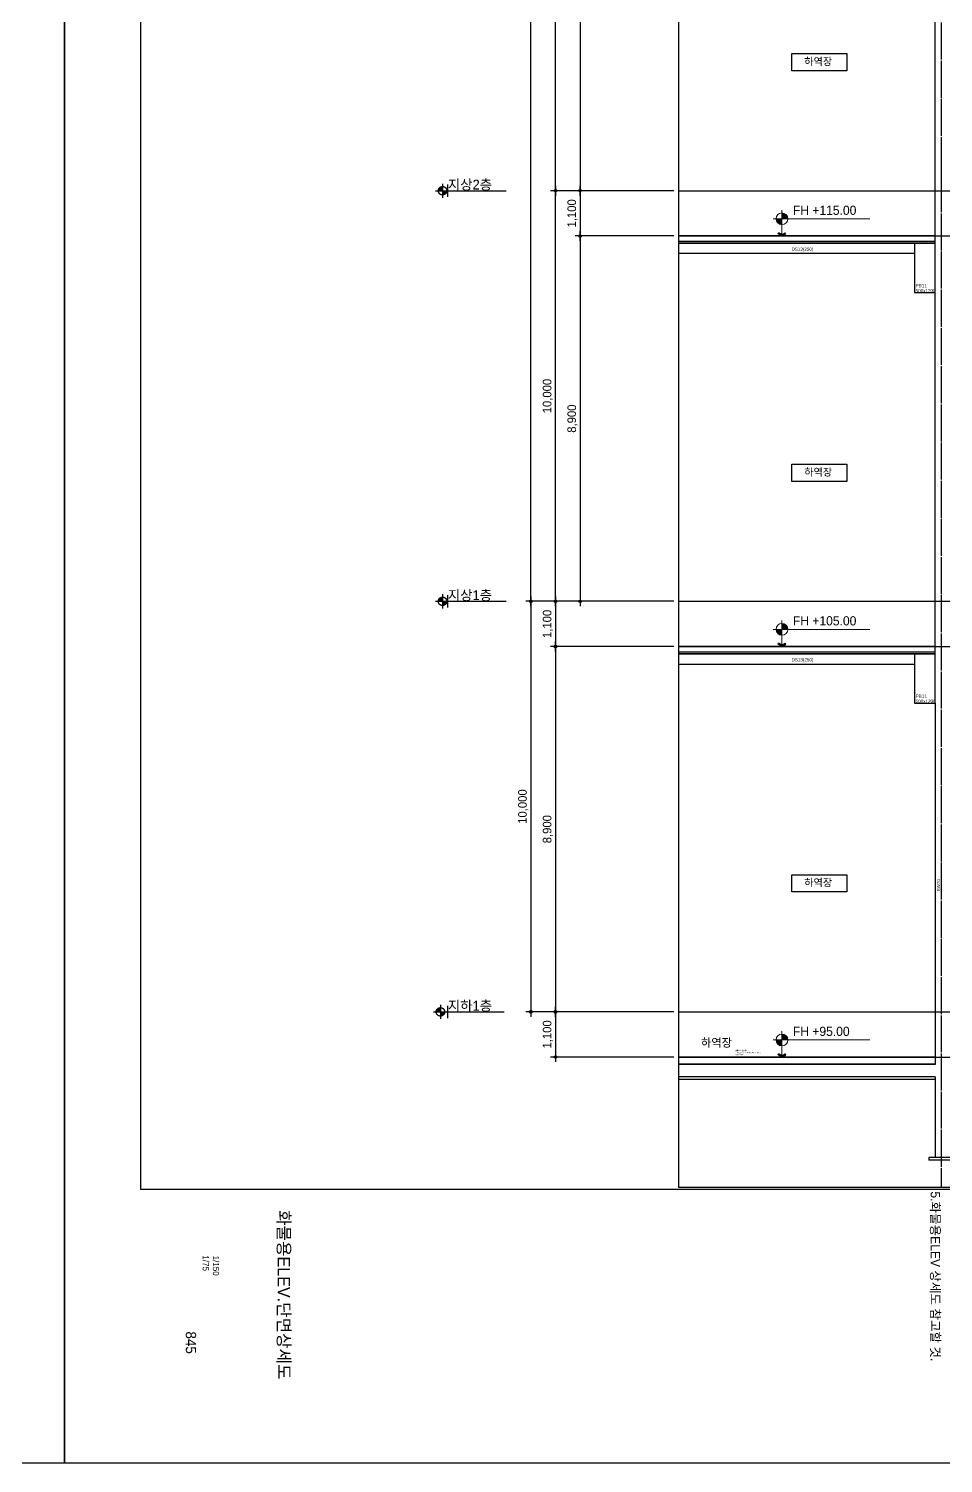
# Model space of a CAD drawing. Header units: millimetres. Extents: x 11948722 to 13111668, y -10771712 to -10232988.
# Drawn here: x 12250358 to 12272632, y -10587159 to -10552215 of the extents above; entities that cross this region are included whole.
import ezdxf
from ezdxf.enums import TextEntityAlignment as Align

# ---------------------------------------------------------------- set-up
doc = ezdxf.new("R2010")
doc.units = ezdxf.units.MM
doc.header["$LTSCALE"] = 150
doc.header["$MEASUREMENT"] = 0
for name, pattern in [('CEN', [6.2, 6, -0.1, 0, -0.1]), ('HID', [2.3, 1.5, -0.8]), ('HIDDEN', [2, 1, -1]), ('Xref-계단단면도$0$CEN', [62, 60, -1, 0, -1])]:
    doc.linetypes.add(name, pattern=pattern)
doc.layers.get('0').update_dxf_attribs({"linetype": 'CONTINUOUS'})
doc.layers.get('Defpoints').update_dxf_attribs({"color": 117, "linetype": 'CONTINUOUS'})
for name, color, linetype in [('A-TXT-5.0', 3, 'CONTINUOUS'), ('A-중심선', 10, 'CEN'), ('BOX TEXT', 3, 'CONTINUOUS'), ('CON-C', 2, 'CONTINUOUS'), ('ELE-06', 6, 'CONTINUOUS'), ('ELE-8', 8, 'CONTINUOUS'), ('ELE08', 8, 'CONTINUOUS'), ('TEX-SYM', 3, 'CONTINUOUS'), ('TXT1', 3, 'CONTINUOUS'), ('Xref-계단단면도$0$3 dim0', 7, 'CONTINUOUS'), ('Xref-계단단면도$0$A-TEX-SYM', 3, 'CONTINUOUS'), ('Xref-계단단면도$0$A-TXT-3.0', 3, 'CONTINUOUS'), ('Xref-계단단면도$0$DIM', 7, 'CONTINUOUS'), ('Xref-계단단면도$0$SYM', 7, 'CONTINUOUS'), ('Xref-계단단면도$0$SYM-1', 7, 'CONTINUOUS'), ('Xref-계단단면도$0$TEX', 3, 'CONTINUOUS'), ('Xref-계단단면도$0$TEX-SYM', 3, 'CONTINUOUS')]:
    doc.layers.add(name, color=color, linetype=linetype)
doc.layers.add('Xref-계단단면도$0$박스', color=6, linetype='CONTINUOUS', lineweight=15)
doc.styles.add('Xref-계단단면도$0$나눔고딕 Se', font='')
doc.styles.add('Xref-계단단면도$0$돋움', font='')
doc.styles.add('돋움', font='')
doc.styles.add('맑은고딕', font='malgun.ttf')
doc.styles.get('Xref-계단단면도$0$나눔고딕 Se').set_extended_font_data('Dotum')
doc.styles.get('Xref-계단단면도$0$돋움').set_extended_font_data('Dotum')
doc.styles.get('돋움').set_extended_font_data('Dotum')
doc.dimstyles.new('Xref-계단단면도$0$A1-100', dxfattribs={"dimtxt": 3, "dimasz": 1, "dimexe": 2, "dimexo": 2, "dimgap": 1, "dimtad": 1, "dimdec": 0, "dimzin": 12, "dimdsep": 46, "dimlunit": 6, "dimtxsty": 'Xref-계단단면도$0$나눔고딕 Se', "dimblk1": 'Xref-계단단면도$0$DIMDOT', "dimblk2": 'Xref-계단단면도$0$DIMDOT', "dimsah": 1, "dimcen": -1, "dimdle": 2, "dimclrd": 256, "dimclre": 256, "dimclrt": 3, "dimadec": 0, "dimazin": 0, "dimtfac": 1, "dimtdec": 0, "dimtix": 1, "dimtmove": 2, "dimatfit": 3, "dimldrblk": 'Xref-계단단면도$0$DIMDOT', "dimfxl": 1, "dimtvp": 1, "dimtolj": 1, "dimtzin": 12, "dimlwd": -1, "dimlwe": -1, "dimarcsym": 0})
pattern_1 = [(45, (0, 0), (-0.015890984760856, 0.015890984760856), [])]

# ---------------------------------------------------------------- blocks, each defined once
blk = doc.blocks.new('Xref-계단단면도$0$arrow1')
for p, q in [((0, 0), (0.29, 0.5)), ((0, 0), (0.29, -0.5)), ((0.16, 0), (0.41, 0.43)), ((0.16, 0), (0.41, -0.43)), ((0.29, 0.5), (0.41, 0.43)), ((0.29, -0.5), (0.41, -0.43))]:
    blk.add_line(p, q)
blk = doc.blocks.new('Xref-계단단면도$0$DIMDOT')
at = {"color": 0}
blk.add_line((-2, 0), (2, 0), dxfattribs=at)
for radius in [0.5, 0.25]:
    blk.add_circle((0, 0), radius, dxfattribs=at)
blk = doc.blocks.new('*D78')
at = {"layer": 'Defpoints', "color": 0, "transparency": 16777216}
for p in [(12262587, -10532013), (12266187, -10532013), (12266187, -10566163)]:
    blk.add_point(p, dxfattribs=at)
at = {"layer": 'Xref-계단단면도$0$3 dim0', "transparency": 16777216}
for p, q in [((12266067, -10532013), (12262467, -10532013)), ((12262587, -10566103), (12262587, -10532073)), ((12266067, -10566163), (12262467, -10566163))]:
    blk.add_line(p, q, dxfattribs=at)
at = {"layer": 'Xref-계단단면도$0$3 dim0', "transparency": 16777216, "xscale": 60, "yscale": 60, "zscale": 60}
for p, rotation in [((12262587, -10532013), 90), ((12262587, -10566163), 270)]:
    blk.add_blockref('Xref-계단단면도$0$DIMDOT', p, dxfattribs=dict(at, rotation=rotation))
at = {"layer": 'Xref-계단단면도$0$3 dim0', "color": 3, "transparency": 16777216, "insert": (12262402, -10549088), "char_height": 210, "attachment_point": 5, "rotation": 90, "style": 'Xref-계단단면도$0$나눔고딕 Se'}
blk.add_mtext('\\A1;34,150', dxfattribs=at)
blk = doc.blocks.new('*D79')
at = {"layer": 'Defpoints', "color": 0, "transparency": 16777216}
for p in [(12266187, -10566163), (12262587, -10576163), (12266187, -10576163)]:
    blk.add_point(p, dxfattribs=at)
at = {"layer": 'Xref-계단단면도$0$3 dim0', "transparency": 16777216}
for p, q in [((12266067, -10566163), (12262467, -10566163)), ((12262587, -10566223), (12262587, -10576103)), ((12266067, -10576163), (12262467, -10576163))]:
    blk.add_line(p, q, dxfattribs=at)
at = {"layer": 'Xref-계단단면도$0$3 dim0', "transparency": 16777216, "xscale": 60, "yscale": 60, "zscale": 60}
for p, rotation in [((12262587, -10566163), 90), ((12262587, -10576163), 270)]:
    blk.add_blockref('Xref-계단단면도$0$DIMDOT', p, dxfattribs=dict(at, rotation=rotation))
at = {"layer": 'Xref-계단단면도$0$3 dim0', "color": 3, "transparency": 16777216, "insert": (12262402, -10571163), "char_height": 210, "attachment_point": 5, "rotation": 90, "style": 'Xref-계단단면도$0$나눔고딕 Se'}
blk.add_mtext('\\A1;10,000', dxfattribs=at)
blk = doc.blocks.new('*D81')
at = {"layer": 'Defpoints', "color": 0, "transparency": 16777216}
for p in [(12266187, -10567263), (12263187, -10576163), (12266187, -10576163)]:
    blk.add_point(p, dxfattribs=at)
at = {"layer": 'Xref-계단단면도$0$3 dim0', "transparency": 16777216}
for p, q in [((12266067, -10567263), (12263067, -10567263)), ((12263187, -10567323), (12263187, -10576103)), ((12266067, -10576163), (12263067, -10576163))]:
    blk.add_line(p, q, dxfattribs=at)
at = {"layer": 'Xref-계단단면도$0$3 dim0', "transparency": 16777216, "xscale": 60, "yscale": 60, "zscale": 60}
for p, rotation in [((12263187, -10567263), 90), ((12263187, -10576163), 270)]:
    blk.add_blockref('Xref-계단단면도$0$DIMDOT', p, dxfattribs=dict(at, rotation=rotation))
at = {"layer": 'Xref-계단단면도$0$3 dim0', "color": 3, "transparency": 16777216, "insert": (12263002, -10571713), "char_height": 210, "attachment_point": 5, "rotation": 90, "style": 'Xref-계단단면도$0$나눔고딕 Se'}
blk.add_mtext('\\A1;8,900', dxfattribs=at)
blk = doc.blocks.new('*D86')
at = {"layer": 'Defpoints', "color": 0, "transparency": 16777216}
for p in [(12263187, -10546163), (12266187, -10546163), (12266187, -10556163)]:
    blk.add_point(p, dxfattribs=at)
at = {"layer": 'Xref-계단단면도$0$3 dim0', "transparency": 16777216}
for p, q in [((12266067, -10546163), (12263067, -10546163)), ((12263187, -10556103), (12263187, -10546223)), ((12266067, -10556163), (12263067, -10556163))]:
    blk.add_line(p, q, dxfattribs=at)
at = {"layer": 'Xref-계단단면도$0$3 dim0', "transparency": 16777216, "xscale": 60, "yscale": 60, "zscale": 60}
for p, rotation in [((12263187, -10546163), 90), ((12263187, -10556163), 270)]:
    blk.add_blockref('Xref-계단단면도$0$DIMDOT', p, dxfattribs=dict(at, rotation=rotation))
at = {"layer": 'Xref-계단단면도$0$3 dim0', "color": 3, "transparency": 16777216, "insert": (12263002, -10551163), "char_height": 210, "attachment_point": 5, "rotation": 90, "style": 'Xref-계단단면도$0$나눔고딕 Se'}
blk.add_mtext('\\A1;10,000', dxfattribs=at)
blk = doc.blocks.new('*D87')
at = {"layer": 'Defpoints', "color": 0, "transparency": 16777216}
for p in [(12263187, -10556163), (12266187, -10556163), (12266187, -10566163)]:
    blk.add_point(p, dxfattribs=at)
at = {"layer": 'Xref-계단단면도$0$3 dim0', "transparency": 16777216}
for p, q in [((12266067, -10556163), (12263067, -10556163)), ((12263187, -10566103), (12263187, -10556223)), ((12266067, -10566163), (12263067, -10566163))]:
    blk.add_line(p, q, dxfattribs=at)
at = {"layer": 'Xref-계단단면도$0$3 dim0', "transparency": 16777216, "xscale": 60, "yscale": 60, "zscale": 60}
for p, rotation in [((12263187, -10556163), 90), ((12263187, -10566163), 270)]:
    blk.add_blockref('Xref-계단단면도$0$DIMDOT', p, dxfattribs=dict(at, rotation=rotation))
at = {"layer": 'Xref-계단단면도$0$3 dim0', "color": 3, "transparency": 16777216, "insert": (12263002, -10561163), "char_height": 210, "attachment_point": 5, "rotation": 90, "style": 'Xref-계단단면도$0$나눔고딕 Se'}
blk.add_mtext('\\A1;10,000', dxfattribs=at)
blk = doc.blocks.new('*D72')
at = {"layer": 'Defpoints', "color": 0, "transparency": 16777216}
for p in [(12266187, -10576163), (12263187, -10577263), (12266187, -10577263)]:
    blk.add_point(p, dxfattribs=at)
at = {"layer": 'Xref-계단단면도$0$3 dim0', "transparency": 16777216}
for p, q in [((12266067, -10576163), (12263067, -10576163)), ((12263187, -10576223), (12263187, -10577203)), ((12266067, -10577263), (12263067, -10577263))]:
    blk.add_line(p, q, dxfattribs=at)
at = {"layer": 'Xref-계단단면도$0$3 dim0', "transparency": 16777216, "xscale": 60, "yscale": 60, "zscale": 60}
for p, rotation in [((12263187, -10576163), 90), ((12263187, -10577263), 270)]:
    blk.add_blockref('Xref-계단단면도$0$DIMDOT', p, dxfattribs=dict(at, rotation=rotation))
at = {"layer": 'Xref-계단단면도$0$3 dim0', "color": 3, "transparency": 16777216, "insert": (12263002, -10576713), "char_height": 210, "attachment_point": 5, "rotation": 90, "style": 'Xref-계단단면도$0$나눔고딕 Se'}
blk.add_mtext('\\A1;1,100', dxfattribs=at)
blk = doc.blocks.new('*D73')
at = {"layer": 'Defpoints', "color": 0, "transparency": 16777216}
for p in [(12266187, -10566163), (12263187, -10567263), (12266187, -10567263)]:
    blk.add_point(p, dxfattribs=at)
at = {"layer": 'Xref-계단단면도$0$3 dim0', "transparency": 16777216}
for p, q in [((12266067, -10566163), (12263067, -10566163)), ((12263187, -10566223), (12263187, -10567203)), ((12266067, -10567263), (12263067, -10567263))]:
    blk.add_line(p, q, dxfattribs=at)
at = {"layer": 'Xref-계단단면도$0$3 dim0', "transparency": 16777216, "xscale": 60, "yscale": 60, "zscale": 60}
for p, rotation in [((12263187, -10566163), 90), ((12263187, -10567263), 270)]:
    blk.add_blockref('Xref-계단단면도$0$DIMDOT', p, dxfattribs=dict(at, rotation=rotation))
at = {"layer": 'Xref-계단단면도$0$3 dim0', "color": 3, "transparency": 16777216, "insert": (12263002, -10566713), "char_height": 210, "attachment_point": 5, "rotation": 90, "style": 'Xref-계단단면도$0$나눔고딕 Se'}
blk.add_mtext('\\A1;1,100', dxfattribs=at)
blk = doc.blocks.new('*D75')
at = {"layer": 'Defpoints', "color": 0, "transparency": 16777216}
for p in [(12266187, -10557263), (12263787, -10566163), (12266187, -10566163)]:
    blk.add_point(p, dxfattribs=at)
at = {"layer": 'Xref-계단단면도$0$3 dim0', "transparency": 16777216}
for p, q in [((12266067, -10557263), (12263667, -10557263)), ((12263787, -10557323), (12263787, -10566103)), ((12266067, -10566163), (12263667, -10566163))]:
    blk.add_line(p, q, dxfattribs=at)
at = {"layer": 'Xref-계단단면도$0$3 dim0', "transparency": 16777216, "xscale": 60, "yscale": 60, "zscale": 60}
for p, rotation in [((12263787, -10557263), 90), ((12263787, -10566163), 270)]:
    blk.add_blockref('Xref-계단단면도$0$DIMDOT', p, dxfattribs=dict(at, rotation=rotation))
at = {"layer": 'Xref-계단단면도$0$3 dim0', "color": 3, "transparency": 16777216, "insert": (12263602, -10561713), "char_height": 210, "attachment_point": 5, "rotation": 90, "style": 'Xref-계단단면도$0$나눔고딕 Se'}
blk.add_mtext('\\A1;8,900', dxfattribs=at)
blk = doc.blocks.new('*D76')
at = {"layer": 'Defpoints', "color": 0, "transparency": 16777216}
for p in [(12266187, -10556163), (12263787, -10557263), (12266187, -10557263)]:
    blk.add_point(p, dxfattribs=at)
at = {"layer": 'Xref-계단단면도$0$3 dim0', "transparency": 16777216}
for p, q in [((12266067, -10556163), (12263667, -10556163)), ((12263787, -10556223), (12263787, -10557203)), ((12266067, -10557263), (12263667, -10557263))]:
    blk.add_line(p, q, dxfattribs=at)
at = {"layer": 'Xref-계단단면도$0$3 dim0', "transparency": 16777216, "xscale": 60, "yscale": 60, "zscale": 60}
for p, rotation in [((12263787, -10556163), 90), ((12263787, -10557263), 270)]:
    blk.add_blockref('Xref-계단단면도$0$DIMDOT', p, dxfattribs=dict(at, rotation=rotation))
at = {"layer": 'Xref-계단단면도$0$3 dim0', "color": 3, "transparency": 16777216, "insert": (12263602, -10556713), "char_height": 210, "attachment_point": 5, "rotation": 90, "style": 'Xref-계단단면도$0$나눔고딕 Se'}
blk.add_mtext('\\A1;1,100', dxfattribs=at)
blk = doc.blocks.new('*D93')
at = {"layer": 'Defpoints', "color": 0, "transparency": 16777216}
for p in [(12266187, -10547263), (12263787, -10556163), (12266187, -10556163)]:
    blk.add_point(p, dxfattribs=at)
at = {"layer": 'Xref-계단단면도$0$3 dim0', "transparency": 16777216}
for p, q in [((12266067, -10547263), (12263667, -10547263)), ((12263787, -10547323), (12263787, -10556103)), ((12266067, -10556163), (12263667, -10556163))]:
    blk.add_line(p, q, dxfattribs=at)
at = {"layer": 'Xref-계단단면도$0$3 dim0', "transparency": 16777216, "xscale": 60, "yscale": 60, "zscale": 60}
for p, rotation in [((12263787, -10547263), 90), ((12263787, -10556163), 270)]:
    blk.add_blockref('Xref-계단단면도$0$DIMDOT', p, dxfattribs=dict(at, rotation=rotation))
at = {"layer": 'Xref-계단단면도$0$3 dim0', "color": 3, "transparency": 16777216, "insert": (12263602, -10551713), "char_height": 210, "attachment_point": 5, "rotation": 90, "style": 'Xref-계단단면도$0$나눔고딕 Se'}
blk.add_mtext('\\A1;8,900', dxfattribs=at)

msp = doc.modelspace()

# ---------------------------------------------------------------- hatches: boundary and pattern name
at = {"layer": 'Xref-계단단면도$0$SYM', "linetype": 'Xref-계단단면도$0$CEN'}
h = msp.add_hatch(color=7, dxfattribs=at)
h.paths.add_polyline_path([(12260540.7, -10556162.8), (12260437.5, -10556162.8), (12260437.5, -10556266, 0.4142136)])
h.paths.add_polyline_path([(12260437.5, -10556059.6, 0.4142136), (12260334.3, -10556162.8), (12260437.5, -10556162.8)])
h = msp.add_hatch(color=7, dxfattribs=at)
h.paths.add_polyline_path([(12260540.7, -10566162.8), (12260437.5, -10566162.8), (12260437.5, -10566266, 0.4142136)])
h.paths.add_polyline_path([(12260437.5, -10566059.6, 0.4142136), (12260334.3, -10566162.8), (12260437.5, -10566162.8)])
h = msp.add_hatch(color=7, dxfattribs=at)
h.paths.add_polyline_path([(12260488.7, -10576162.8), (12260385.5, -10576162.8), (12260385.5, -10576266, 0.4142136)])
h.paths.add_polyline_path([(12260385.5, -10576059.6, 0.4142136), (12260282.3, -10576162.8), (12260385.5, -10576162.8)])
at = {"layer": 'Xref-계단단면도$0$박스', "ltscale": 0.1}
h = msp.add_hatch(dxfattribs=at)
h.set_pattern_fill('ANSI31', color=256, scale=0.179786)
h.set_pattern_definition(pattern_1)
h.paths.add_polyline_path([(12268701.9, -10556702.3), (12268701.9, -10556846.1), (12268845.7, -10556846.1, 0.4142136)])
h.paths.add_polyline_path([(12268701.9, -10556846.1), (12268558.1, -10556846.1, 0.4142136), (12268701.9, -10556989.9)])
h = msp.add_hatch(dxfattribs=at)
h.set_pattern_fill('ANSI31', color=256, scale=0.179786)
h.set_pattern_definition(pattern_1)
h.paths.add_polyline_path([(12268701.9, -10566702.3), (12268701.9, -10566846.1), (12268845.7, -10566846.1, 0.4142136)])
h.paths.add_polyline_path([(12268701.9, -10566846.1), (12268558.1, -10566846.1, 0.4142136), (12268701.9, -10566989.9)])
h = msp.add_hatch(dxfattribs=at)
h.set_pattern_fill('ANSI31', color=256, scale=0.179786)
h.set_pattern_definition(pattern_1)
h.paths.add_polyline_path([(12268701.9, -10576702.3), (12268701.9, -10576846.1), (12268845.7, -10576846.1, 0.4142136)])
h.paths.add_polyline_path([(12268701.9, -10576846.1), (12268558.1, -10576846.1, 0.4142136), (12268701.9, -10576989.9)])

# ---------------------------------------------------------------- linework, layer by layer
at = {"layer": 'A-중심선'}
msp.add_line((12272582.6, -10528812.8), (12272582.6, -10580443.8), dxfattribs=at)
at = {"layer": 'A-중심선', "linetype": 'ByBlock', "ltscale": 0.5}
for p, q in [((12266187.3, -10556162.8), (12283813.3, -10556162.8)), ((12266187.3, -10557262.8), (12283813.3, -10557262.8)), ((12266187.3, -10566162.8), (12283813.3, -10566162.8)), ((12266187.3, -10567262.8), (12283813.3, -10567262.8)), ((12266187.3, -10576162.8), (12283813.3, -10576162.8)), ((12266187.3, -10577262.8), (12283813.3, -10577262.8))]:
    msp.add_line(p, q, dxfattribs=at)
at = {"layer": 'CON-C'}
for p, q in [((12272432.6, -10568642.8), (12272432.6, -10577442.8)), ((12272432.6, -10577442.8), (12266187.3, -10577442.8)), ((12272432.6, -10577742.8), (12266187.3, -10577742.8)), ((12272432.6, -10577742.8), (12272432.6, -10579712.8)), ((12282332.6, -10579712.8), (12272432.6, -10579712.8))]:
    msp.add_line(p, q, dxfattribs=at)
at = {"layer": 'CON-C', "flags": 128}
for points in [[(12266187.3, -10557442.8), (12272432.6, -10557442.8), (12272432.6, -10537165.8)], [(12266187.3, -10567442.8), (12272432.6, -10567442.8), (12272432.6, -10557692.8)], [(12271932.6, -10557692.8), (12266187.3, -10557692.8)], [(12266187.3, -10567692.8), (12271932.6, -10567692.8)]]:
    msp.add_lwpolyline(points, dxfattribs=at)
at = {"layer": 'CON-C', "ltscale": 1200}
for points in [[(12271932.6, -10558642.8), (12272432.6, -10558642.8), (12272432.6, -10557442.8), (12271932.6, -10557442.8)], [(12271932.6, -10568642.8), (12272432.6, -10568642.8), (12272432.6, -10567442.8), (12271932.6, -10567442.8)]]:
    msp.add_lwpolyline(points, close=True, dxfattribs=at)
at = {"layer": 'Defpoints'}
for p, q in [((12260565.5, -10556312.8), (12260565.5, -10556012.8)), ((12260565.5, -10556312.8), (12260565.5, -10556012.8)), ((12260565.5, -10556312.8), (12260565.5, -10556012.8)), ((12260565.5, -10566312.8), (12260565.5, -10566012.8)), ((12260565.5, -10566312.8), (12260565.5, -10566012.8)), ((12260565.5, -10566312.8), (12260565.5, -10566012.8)), ((12260565.5, -10576312.8), (12260565.5, -10576012.8)), ((12260565.5, -10576312.8), (12260565.5, -10576012.8))]:
    msp.add_line(p, q, dxfattribs=at)
at = {"layer": 'Defpoints', "ltscale": 1200}
for points in [[(12206681.5, -10524159.4), (12251231.5, -10524159.4), (12251231.5, -10587159.4), (12206681.5, -10587159.4)], [(12251231.5, -10524159.4), (12295781.5, -10524159.4), (12295781.5, -10587159.4), (12251231.5, -10587159.4)], [(12253084.4, -10580484.4), (12294034.4, -10580484.4), (12294034.4, -10525959.4), (12253084.4, -10525959.4)], [(12266187.3, -10525959.4), (12283813.3, -10525959.4), (12283813.3, -10580443.8), (12266187.3, -10580443.8)]]:
    msp.add_lwpolyline(points, close=True, dxfattribs=at)
at = {"layer": 'ELE-06'}
for p, q in [((12272432.6, -10557262.8), (12266187.3, -10557262.8)), ((12272432.6, -10567262.8), (12266187.3, -10567262.8)), ((12272432.6, -10577262.8), (12266187.3, -10577262.8)), ((12266187.3, -10577802.8), (12272432.6, -10577802.8)), ((12272432.6, -10579712.8), (12272282.6, -10579712.8)), ((12272282.6, -10579712.8), (12272282.6, -10579772.8)), ((12282532.6, -10579772.8), (12272282.6, -10579772.8))]:
    msp.add_line(p, q, dxfattribs=at)
at = {"layer": 'ELE-8', "linetype": 'HIDDEN', "ltscale": 300}
for p, q in [((12266187.3, -10557432.8), (12272432.6, -10557432.8)), ((12266187.3, -10567432.8), (12272432.6, -10567432.8)), ((12266187.3, -10577432.8), (12272432.6, -10577432.8))]:
    msp.add_line(p, q, dxfattribs=at)
at = {"layer": 'ELE08'}
for p, q in [((12266187.3, -10557392.8), (12272432.6, -10557392.8)), ((12266187.3, -10567392.8), (12272432.6, -10567392.8))]:
    msp.add_line(p, q, dxfattribs=at)
at = {"layer": 'Xref-계단단면도$0$SYM', "color": 7, "linetype": 'Xref-계단단면도$0$CEN'}
for p, q in [((12260265.5, -10556162.8), (12260609.5, -10556162.8)), ((12260437.5, -10555990.8), (12260437.5, -10556334.8)), ((12260437.5, -10565990.8), (12260437.5, -10566334.8)), ((12260265.5, -10566162.8), (12260609.5, -10566162.8)), ((12260213.5, -10576162.8), (12260557.5, -10576162.8)), ((12260385.5, -10575990.8), (12260385.5, -10576334.8))]:
    msp.add_line(p, q, dxfattribs=at)
for centre in [(12260437.5, -10556162.8), (12260437.5, -10566162.8), (12260385.5, -10576162.8)]:
    msp.add_circle(centre, 103.2, dxfattribs=at)
at = {"layer": 'Xref-계단단면도$0$SYM-1', "color": 7}
for p, q in [((12260265.5, -10556162.8), (12261987.3, -10556162.8)), ((12260265.5, -10566162.8), (12261987.3, -10566162.8)), ((12260213.5, -10576162.8), (12261935.3, -10576162.8))]:
    msp.add_line(p, q, dxfattribs=at)
at = {"layer": 'Xref-계단단면도$0$TEX-SYM'}
for points in [[(12268939.8, -10552822.9), (12270284.3, -10552822.9), (12270284.3, -10553242.9), (12268939.8, -10553242.9)], [(12268939.8, -10562822.9), (12270284.3, -10562822.9), (12270284.3, -10563242.9), (12268939.8, -10563242.9)], [(12268939.8, -10572822.9), (12270284.3, -10572822.9), (12270284.3, -10573242.9), (12268939.8, -10573242.9)]]:
    msp.add_lwpolyline(points, close=True, dxfattribs=at)
at = {"layer": 'Xref-계단단면도$0$박스', "ltscale": 0.1}
for p, q in [((12268701.9, -10556633.9), (12268701.9, -10556846.1)), ((12268489.7, -10556846.1), (12270843.8, -10556846.1)), ((12268701.9, -10557231.9), (12268701.9, -10556846.1)), ((12268701.9, -10566633.9), (12268701.9, -10566846.1)), ((12268489.7, -10566846.1), (12270843.8, -10566846.1)), ((12268701.9, -10567231.9), (12268701.9, -10566846.1)), ((12268489.7, -10576846.1), (12270843.8, -10576846.1)), ((12268701.9, -10576633.9), (12268701.9, -10576846.1)), ((12268701.9, -10577231.9), (12268701.9, -10576846.1))]:
    msp.add_line(p, q, dxfattribs=at)
for centre in [(12268701.9, -10556846.1), (12268701.9, -10566846.1), (12268701.9, -10576846.1)]:
    msp.add_circle(centre, 143.8, dxfattribs=at)

# ---------------------------------------------------------------- block references
at = {"layer": 'Xref-계단단면도$0$DIM', "ltscale": 0.1, "xscale": 187.5, "yscale": 187.5, "zscale": 187.5, "rotation": 90.00000000000001}
for p in [(12268701.9, -10557262.8), (12268701.9, -10567262.8), (12268701.9, -10577262.8)]:
    msp.add_blockref('Xref-계단단면도$0$arrow1', p, dxfattribs=at)

# ---------------------------------------------------------------- texts
at = {"layer": 'A-TXT-5.0', "style": '돋움'}
msp.add_text('845', height=250, rotation=270, dxfattribs=at).set_placement((12254309.3, -10584492.9), align=Align.MIDDLE_RIGHT)
at = {"layer": 'BOX TEXT', "linetype": 'HID', "style": '돋움'}
msp.add_text('5.화물용ELEV 상세도 참고할 것.', height=224.465, rotation=270, dxfattribs=at).set_placement((12272438, -10580536.6), align=Align.MIDDLE_LEFT)
at = {"layer": 'Defpoints', "style": 'Xref-계단단면도$0$돋움'}
for s, p in [('DS13(250)', (12268935, -10557625.8)), ('PB11', (12271958.8, -10558511.9)), ('500x1200', (12271958.8, -10558636.6)), ('DS13(250)', (12268935, -10567625.8)), ('500x1200', (12271958.8, -10568636.6)), ('PB11', (12271958.8, -10568511.9))]:
    msp.add_text(s, height=80, dxfattribs=at).set_placement(p)
msp.add_text('SW70', height=80, rotation=90, dxfattribs=at).set_placement((12272554.8, -10573229.9))
at = {"layer": 'Defpoints', "style": '맑은고딕'}
msp.add_text('하역장', height=200, dxfattribs=at).set_placement((12266731.2, -10576914.7), align=Align.MIDDLE_LEFT)
at = {"layer": 'Defpoints', "ltscale": 1200, "style": '돋움'}
for s, p in [('THK180 무근콘크리트(섬유보강재)', (12267562.6, -10577155.4)), ('침투식표면강화제', (12267562.6, -10577105.4)), ('침투성방수', (12267562.6, -10577205.4))]:
    msp.add_text(s, height=30, dxfattribs=at).set_placement(p, align=Align.MIDDLE_LEFT)
at = {"layer": 'TEX-SYM', "color": 3, "style": '돋움'}
msp.add_text('화물용ELEV.단면상세도', height=300, rotation=270, dxfattribs=at).set_placement((12256423.1, -10583054.6), align=Align.CENTER)
at = {"layer": 'TXT1', "color": 3, "style": '돋움'}
for s, p in [('1/75', (12254670.9, -10582284.7)), ('1/150', (12254918.3, -10582345.5))]:
    msp.add_text(s, height=150, rotation=270, dxfattribs=at).set_placement(p, align=Align.MIDDLE_CENTER)
at = {"layer": 'Xref-계단단면도$0$A-TEX-SYM', "style": 'Xref-계단단면도$0$돋움'}
for s, p in [('FH +115.00', (12268968.6, -10556750.4)), ('FH +105.00', (12268968.6, -10566750.4)), ('FH +95.00', (12268968.6, -10576750.4))]:
    msp.add_text(s, height=225, dxfattribs=at).set_placement(p)
at = {"layer": 'Xref-계단단면도$0$A-TXT-3.0', "style": 'Xref-계단단면도$0$돋움'}
for s, p in [('지상2층', (12260565.5, -10556012.8)), ('지상1층', (12260565.5, -10566012.8)), ('지하1층', (12260565.5, -10576012.8))]:
    msp.add_text(s, height=240, dxfattribs=at).set_placement(p, align=Align.MIDDLE_LEFT)
at = {"layer": 'Xref-계단단면도$0$TEX', "style": 'Xref-계단단면도$0$돋움'}
for p in [(12269246.6, -10553014.8), (12269246.6, -10563014.8), (12269246.6, -10573014.8)]:
    msp.add_text('하역장', height=180, dxfattribs=at).set_placement(p, align=Align.MIDDLE_LEFT)

# ---------------------------------------------------------------- dimensions: what is measured, and where the dimension line sits
at = {"layer": 'Xref-계단단면도$0$3 dim0'}
for base, p1, p2, angle, picture, middle in [((12262587.3, -10532012.8), (12266187.3, -10566162.8), (12266187.3, -10532012.8), 90, '*D78', (12262402, -10549087.8)), ((12263187.3, -10546162.8), (12266187.3, -10556162.8), (12266187.3, -10546162.8), 270, '*D86', (12263002, -10551162.8)), ((12263787.3, -10556162.8), (12266187.3, -10547262.8), (12266187.3, -10556162.8), 90, '*D93', (12263602, -10551712.8)), ((12263187.3, -10556162.8), (12266187.3, -10566162.8), (12266187.3, -10556162.8), 270, '*D87', (12263002, -10561162.8)), ((12263787.3, -10557262.8), (12266187.3, -10556162.8), (12266187.3, -10557262.8), 90, '*D76', (12263602, -10556712.8)), ((12263787.3, -10566162.8), (12266187.3, -10557262.8), (12266187.3, -10566162.8), 90, '*D75', (12263602, -10561712.8)), ((12262587.3, -10576162.8), (12266187.3, -10566162.8), (12266187.3, -10576162.8), 270, '*D79', (12262402, -10571162.8)), ((12263187.3, -10567262.8), (12266187.3, -10566162.8), (12266187.3, -10567262.8), 90, '*D73', (12263002, -10566712.8)), ((12263187.3, -10576162.8), (12266187.3, -10567262.8), (12266187.3, -10576162.8), 90, '*D81', (12263002, -10571712.8)), ((12263187.3, -10577262.8), (12266187.3, -10576162.8), (12266187.3, -10577262.8), 90, '*D72', (12263002, -10576712.8))]:
    dim = msp.add_linear_dim(base=base, p1=p1, p2=p2, angle=angle, dimstyle='Xref-계단단면도$0$A1-100', override={"dimscale": 60, "dimtxt": 3.5}, dxfattribs=at)
    dim.commit()
    dim.dimension.update_dxf_attribs({"geometry": picture, "text_midpoint": middle})

doc.saveas('drawing.dxf')
